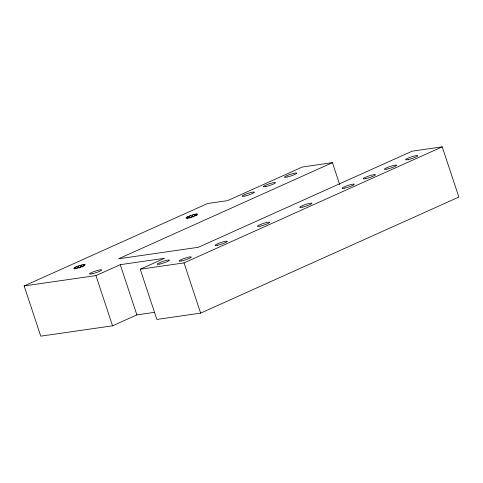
<?xml version="1.0" encoding="UTF-8"?>
<svg xmlns="http://www.w3.org/2000/svg" width="483" height="483" viewBox="0 0 483 483"><rect width="100%" height="100%" fill="white"/><g stroke="black" fill="none" stroke-linecap="round" stroke-linejoin="round"><path stroke-width="0.72" d="M74.46 267.673C70.391 270.721 83.819 266.266 84.44 265.493C88.504 262.444 75.082 266.9 74.46 267.673L74.931 269.085M186.8 217.181C182.731 220.23 196.152 215.774 196.774 215.001C200.843 211.952 187.416 216.408 186.8 217.181L187.265 218.594M154.584 312.332L136.864 314.886L112.551 325.814L40.759 336.156L24.15 285.936L207.473 203.542L227.487 200.656L302.376 166.997L332.431 162.662L339.682 184.591M332.431 162.662L118.577 258.785L198.332 247.296L412.186 151.173L442.241 146.844L458.85 197.064L200.638 313.123L156.854 319.432L140.245 269.212L164.558 258.284L120.255 264.666L95.942 275.594L24.15 285.936M140.245 269.212L184.029 262.903L442.241 146.844M196.466 213.987L196.931 215.4M195.295 214.204L195.76 215.617M193.882 214.549L194.353 215.967M192.331 215.001L193.031 217.127M190.737 215.527L191.443 217.652M189.221 216.088L189.922 218.213M187.875 216.656L188.346 218.068M184.029 262.903L200.638 313.123M120.255 264.666L136.864 314.886M95.942 275.594L112.551 325.814M84.133 264.479L84.597 265.892M82.961 264.696L83.426 266.109M81.549 265.04L82.249 267.165M79.997 265.493L80.697 267.618M78.403 266.018L79.109 268.143M76.888 266.58L77.352 267.999M75.541 267.147L76.006 268.56M92.078 273.819A6.418 0.869 -18.3 0 0 101.665 270.045A6.418 0.869 -18.3 0 0 93.026 271.929A6.418 0.869 -18.3 0 0 92.078 273.819M287.083 177.044A6.418 0.869 -18.3 0 0 296.671 173.27A6.418 0.869 -18.3 0 0 288.031 175.154A6.418 0.869 -18.3 0 0 287.083 177.044M265.922 186.553A6.418 0.869 -18.3 0 0 275.503 182.779A6.418 0.869 -18.3 0 0 266.864 184.669A6.418 0.869 -18.3 0 0 265.922 186.553M244.76 196.068A6.418 0.869 -18.3 0 0 254.342 192.294A6.418 0.869 -18.3 0 0 245.702 194.178A6.418 0.869 -18.3 0 0 244.76 196.068M181.735 260.898A6.418 0.869 -18.3 0 0 191.316 257.131A6.418 0.869 -18.3 0 0 182.677 259.015A6.418 0.869 -18.3 0 0 181.735 260.898M344.693 188.135A6.418 0.869 -18.3 0 0 354.274 184.361A6.418 0.869 -18.3 0 0 345.641 186.245A6.418 0.869 -18.3 0 0 344.693 188.135M365.86 178.619A6.418 0.869 -18.3 0 0 375.442 174.846A6.418 0.869 -18.3 0 0 366.802 176.73A6.418 0.869 -18.3 0 0 365.86 178.619M387.022 169.104A6.418 0.869 -18.3 0 0 396.603 165.337A6.418 0.869 -18.3 0 0 387.964 167.221A6.418 0.869 -18.3 0 0 387.022 169.104M408.183 159.595A6.418 0.869 -18.3 0 0 417.771 155.822A6.418 0.869 -18.3 0 0 409.131 157.706A6.418 0.869 -18.3 0 0 408.183 159.595M302.364 207.159A6.418 0.869 -18.3 0 0 311.952 203.385A6.418 0.869 -18.3 0 0 303.312 205.269A6.418 0.869 -18.3 0 0 302.364 207.159M260.035 226.183A6.418 0.869 -18.3 0 0 269.623 222.409A6.418 0.869 -18.3 0 0 260.983 224.293A6.418 0.869 -18.3 0 0 260.035 226.183M217.712 245.207A6.418 0.869 -18.3 0 0 227.294 241.434A6.418 0.869 -18.3 0 0 218.654 243.323A6.418 0.869 -18.3 0 0 217.712 245.207M159.843 264.056A6.418 0.869 -18.3 0 0 169.424 260.283A6.418 0.869 -18.3 0 0 160.785 262.166A6.418 0.869 -18.3 0 0 159.843 264.056"/></g></svg>
